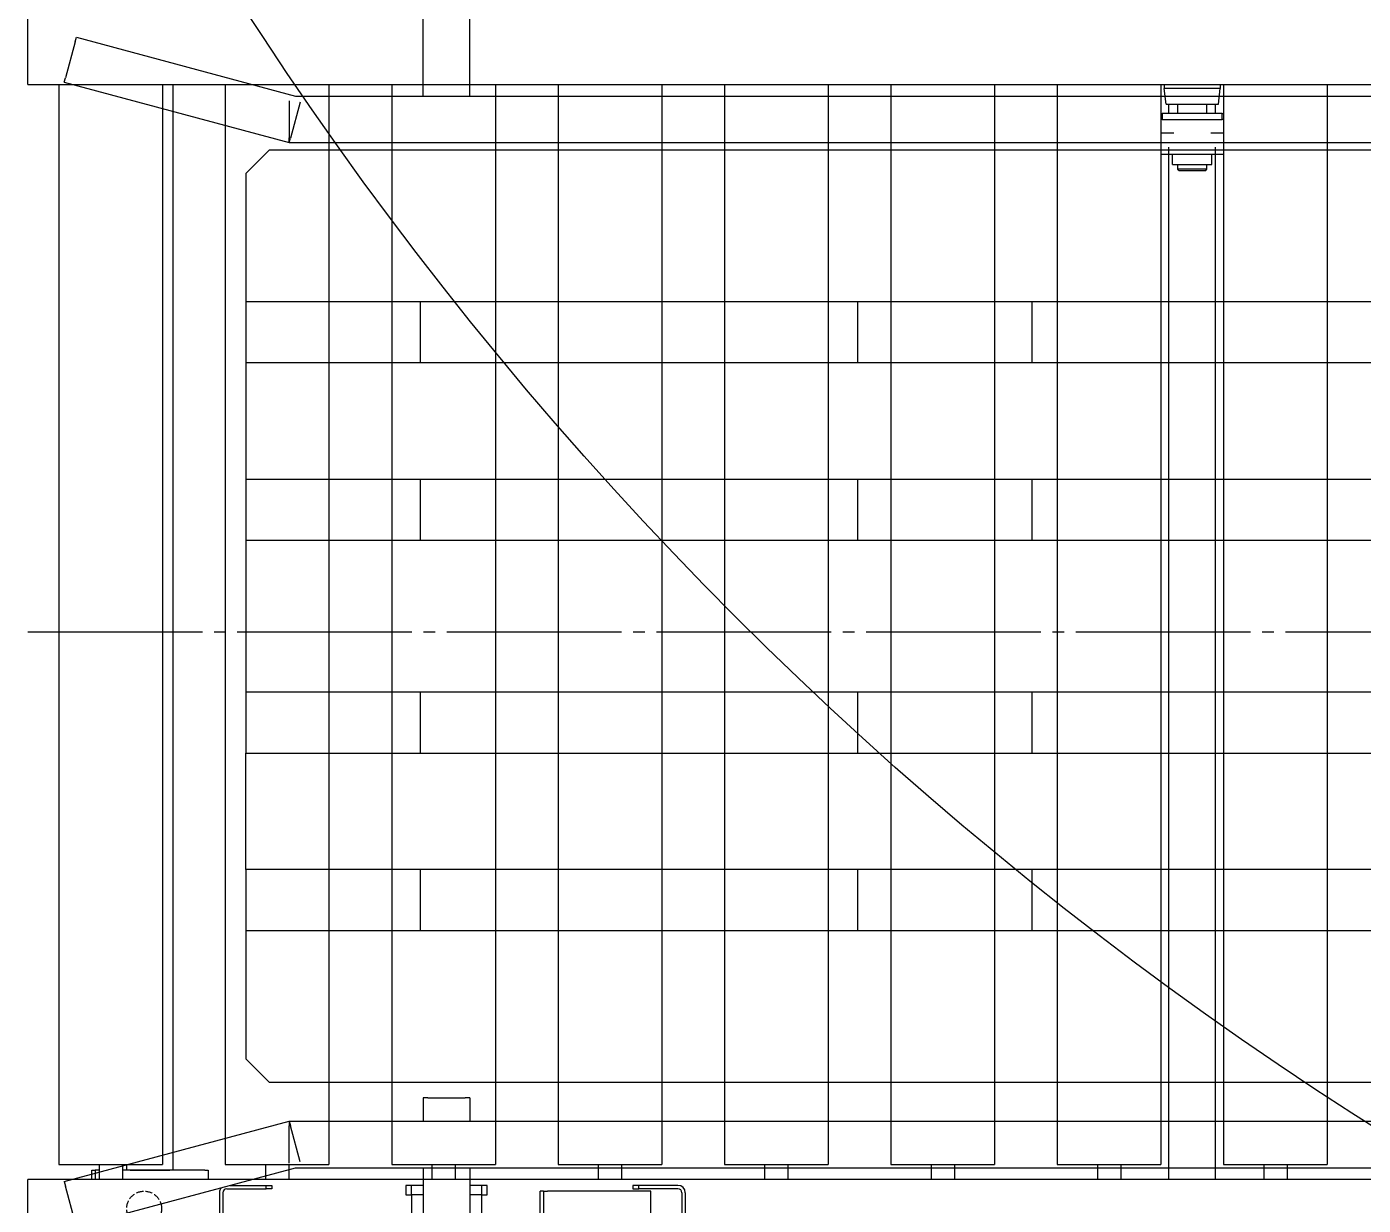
# Model space of a CAD drawing. Header units: millimetres. Extents: x -383313 to -161684, y -117025 to 99224.
# Drawn here: x -347336 to -346189, y -8464 to -7453 of the extents above; entities that cross this region are included whole.
import ezdxf

# ---------------------------------------------------------------- set-up
doc = ezdxf.new("R2010")
doc.units = ezdxf.units.MM
doc.header["$MEASUREMENT"] = 0
for name, pattern in [('DASHED', [0.75, 0.5, -0.25]), ('ESKD_shtrih', [4, 3, -1]), ('ESKD_shtrihpunktir', [18, 15, -1, 1, -1])]:
    doc.linetypes.add(name, pattern=pattern)
doc.layers.add('PV-3401', color=7, linetype='Continuous')
doc.layers.add('Робот', color=30, linetype='Continuous')

# ---------------------------------------------------------------- blocks, each defined once
blk = doc.blocks.new('паллета1')
at = {"color": 44}
for p, q in [((130, -600), (130, 600)), ((182.5, 600), (182.5, -600)), ((282.5, -600), (282.5, 600)), ((335, 600), (335, -600)), ((465, -600), (465, 600)), ((517.5, -600), (517.5, 600)), ((617.5, 600), (617.5, -600)), ((670, 600), (670, -600)), ((0, 580), (0, -580)), ((800, -580), (800, 580)), ((182.5, 75), (130, 75)), ((335, 75), (282.5, 75)), ((517.5, 75), (465, 75)), ((670, 75), (617.5, 75)), ((130, -75), (182.5, -75)), ((282.5, -75), (335, -75)), ((465, -75), (517.5, -75)), ((617.5, -75), (670, -75)), ((182.5, -450), (130, -450)), ((335, -450), (282.5, -450)), ((517.5, -450), (465, -450)), ((670, -450), (617.5, -450)), ((0, -580), (20, -600)), ((800, -580), (780, -600)), ((20, -600), (130, -600)), ((130, -600), (182.5, -600)), ((182.5, -600), (282.5, -600)), ((282.5, -600), (335, -600)), ((335, -600), (465, -600)), ((465, -600), (517.5, -600)), ((617.5, -600), (517.5, -600)), ((617.5, -600), (670, -600)), ((670, -600), (780, -600))]:
    blk.add_line(p, q, dxfattribs=at)
blk = doc.blocks.new('A$Cdbab0bab')
at = {"color": 3}
for p, q in [((1560, 520), (1560, 480)), ((2000, 520), (2000, 478)), ((1465, 515), (1465, 480)), ((1557, 480), (1557, 498.8)), ((1465, 480), (1553.7, 480)), ((1557, 480), (1553.7, 480)), ((1557, 480), (1560, 480)), ((2000, 478), (2000, 470)), ((0, 470), (1865, 470)), ((918.6, 457), (918.6, 470)), ((938.6, 457), (938.6, 470)), ((980, 470), (980, -416)), ((1020, 470), (1020, -416)), ((1061.4, 457), (1061.4, 470)), ((1081.4, 457), (1081.4, 470)), ((1204.3, 457), (1204.3, 470)), ((1224.3, 457), (1224.3, 470)), ((1347.2, 457), (1347.2, 470)), ((1367.2, 457), (1367.2, 470)), ((1490.1, 457), (1490.1, 470)), ((1510.1, 457), (1510.1, 470)), ((1632.9, 457), (1632.9, 470)), ((1652.9, 457), (1652.9, 470)), ((1775.8, 457), (1775.8, 470)), ((1795.8, 457), (1795.8, 470)), ((1845, 462), (1845, 470)), ((1848, 462), (1845, 462)), ((1848, 462), (1855, 462)), ((1848, 462), (1865, 462)), ((1865, 470), (2000, 470)), ((1865, 462), (1918.7, 462)), ((1875, 462), (1875, -470)), ((1912, 462), (1878, 462)), ((1915, 462), (1915, 457)), ((1918.7, 457), (1918.7, 470)), ((1938.7, 457), (1938.7, 470)), ((1938.7, 462), (1942, 462)), ((1942, 462), (1942, 470)), ((1945, 462), (1942, 462)), ((1945, 470), (1945, 462)), ((928.6, 457), (884.1, 457)), ((884.1, -470), (884.1, 457)), ((973.1, 457), (928.6, 457)), ((973.1, -470), (973.1, 457)), ((1071.4, 457), (1026.9, 457)), ((1026.9, -470), (1026.9, 457)), ((1115.9, 457), (1071.4, 457)), ((1115.9, -470), (1115.9, 457)), ((1214.3, 457), (1169.8, 457)), ((1169.8, -470), (1169.8, 457)), ((1258.8, 457), (1214.3, 457)), ((1258.8, -470), (1258.8, 457)), ((1357.2, 457), (1312.7, 457)), ((1312.7, -470), (1312.7, 457)), ((1401.7, 457), (1357.2, 457)), ((1401.7, -470), (1401.7, 457)), ((1500.1, 457), (1455.6, 457)), ((1455.6, 104), (1455.6, 457)), ((1544.6, 457), (1500.1, 457)), ((1544.6, 104), (1544.6, 457)), ((1642.9, 457), (1598.4, 457)), ((1598.4, -470), (1598.4, 457)), ((1687.4, 457), (1642.9, 457)), ((1687.4, -470), (1687.4, 457)), ((1785.8, 457), (1741.3, 457)), ((1741.3, -470), (1741.3, 457)), ((1830.3, 457), (1785.8, 457)), ((1830.3, -470), (1830.3, 457)), ((1928.7, 457), (1884.2, 457)), ((1884.2, -470), (1884.2, 457)), ((1973.2, 457), (1928.7, 457)), ((1973.2, -470), (1973.2, 457)), ((1455.6, -470), (1455.6, 104)), ((1544.6, -470), (1544.6, 104)), ((1016.9, -401.2), (983.1, -401.2)), ((983.1, -401.2), (983.1, -410)), ((988.5, -396.2), (987.5, -397.2)), ((987.5, -397.2), (1012.5, -397.2)), ((987.5, -397.2), (987.5, -401.2)), ((1011.5, -396.2), (988.5, -396.2)), ((1011.5, -396.2), (1012.5, -397.2)), ((1012.5, -397.2), (1012.5, -401.2)), ((1016.9, -401.2), (1016.9, -410)), ((1026.9, -410), (973.1, -410)), ((973.1, -428), (984.1, -428)), ((1015.9, -428), (1026.9, -428)), ((973.1, -440), (974.2, -440)), ((974.2, -445), (973.1, -445)), ((974.2, -440), (974.2, -445)), ((1025.8, -440), (974.2, -440)), ((974.2, -445), (1025.8, -445)), ((980, -445), (980, -453)), ((987.5, -445), (987.5, -453)), ((1012.5, -445), (1012.5, -453)), ((1020, -445), (1020, -453)), ((1025.8, -445), (1025.8, -440)), ((1025.8, -440), (1026.9, -440)), ((1026.9, -445), (1025.8, -445)), ((977.6, -453), (976, -466.6)), ((1022.4, -453), (977.6, -453)), ((1022.4, -453), (1024, -466.6)), ((2000, -470), (0, -470)), ((976, -466.6), (1024, -466.6)), ((976, -470), (976, -466.6)), ((1024, -470), (1024, -466.6)), ((2000, -470), (2000, -476.3)), ((2000, -476.3), (2000, -580))]:
    blk.add_line(p, q, dxfattribs=at)
at = {"color": 1, "linetype": 'ESKD_shtrihpunktir', "ltscale": 10}
blk.add_line((2000, 0), (0, 0), dxfattribs=at)
at = {"color": 94, "linetype": 'ESKD_shtrih', "ltscale": 2}
blk.add_circle((1900, 495), 15, dxfattribs=at)
blk = doc.blocks.new('Робот ABB IRB660_3.15 (сверху)')
at = {"layer": 'Робот'}
blk.add_circle((0, 0), 3150, dxfattribs=at)
blk = doc.blocks.new('*U205')
at = {"layer": 'PV-3401'}
for p, q in [((13830.6, -4252.2), (13830.6, -4116.7)), ((13870.6, -4252.2), (13870.6, -4116.7)), ((13531.8, -4205.7), (13523.5, -4236.6)), ((13531.8, -4205.7), (13532.8, -4201.8)), ((13532.8, -4201.8), (13720.9, -4252.2)), ((13522.4, -4240.4), (13523.5, -4236.6)), ((13522.4, -4240.4), (13715.6, -4292.2)), ((13715.6, -4256.2), (13715.6, -4288.2)), ((13724.9, -4257.4), (13716.7, -4288.3)), ((13720.9, -4252.2), (15260.4, -4252.2)), ((13715.6, -4292.2), (13715.6, -4288.2)), ((13715.6, -4292.2), (13716.7, -4288.3)), ((13715.6, -4292.2), (15265.6, -4292.2)), ((13834.6, -5112.2), (13830.6, -5112.2)), ((13830.6, -5112.2), (13830.6, -5132.2)), ((13834.6, -5112.2), (13866.6, -5112.2)), ((13870.6, -5112.2), (13866.6, -5112.2)), ((13870.6, -5112.2), (13870.6, -5132.2)), ((13522.4, -5184), (13715.6, -5132.2)), ((13715.6, -5132.2), (15265.6, -5132.2)), ((13715.6, -5132.2), (13715.6, -5136.2)), ((13715.6, -5132.2), (13716.7, -5136.1)), ((13715.6, -5168.2), (13715.6, -5136.2)), ((13724.9, -5167), (13716.7, -5136.1)), ((13532.8, -5222.6), (13720.9, -5172.2)), ((13720.9, -5172.2), (15260.4, -5172.2)), ((13830.6, -5172.2), (13830.6, -5247.7)), ((13870.6, -5172.2), (13870.6, -5247.7)), ((13522.4, -5184), (13523.5, -5187.8)), ((13664.9, -5187.2), (13695.6, -5187.2)), ((13695.6, -5187.2), (13700.6, -5187.2)), ((13695.6, -5190.2), (13695.6, -5187.2)), ((13700.6, -5187.2), (13700.6, -5190.2)), ((13820.6, -5187.2), (13815.6, -5187.2)), ((13815.6, -5187.2), (13815.6, -5195.2)), ((13830.6, -5187.2), (13820.6, -5187.2)), ((13820.6, -5195.2), (13820.6, -5187.2)), ((13880.6, -5187.2), (13870.6, -5187.2)), ((13885.6, -5187.2), (13880.6, -5187.2)), ((13880.6, -5187.2), (13880.6, -5195.2)), ((13885.6, -5195.2), (13885.6, -5187.2)), ((14010.6, -5187.2), (14010.6, -5190.2)), ((14015.6, -5187.2), (14010.6, -5187.2)), ((14015.6, -5190.2), (14015.6, -5187.2)), ((14049.3, -5187.2), (14015.6, -5187.2)), ((13531.8, -5218.7), (13523.5, -5187.8)), ((13655.6, -5193.5), (13655.6, -5340.9)), ((13658.6, -5193.5), (13658.6, -5340.9)), ((13661.9, -5190.2), (13695.6, -5190.2)), ((13700.6, -5190.2), (13695.6, -5190.2)), ((13815.6, -5195.2), (13820.6, -5195.2)), ((13820.6, -5195.2), (13820.6, -5247.7)), ((13830.6, -5195.2), (13820.6, -5195.2)), ((13880.6, -5195.2), (13870.6, -5195.2)), ((13880.6, -5195.2), (13880.6, -5247.7)), ((13880.6, -5195.2), (13885.6, -5195.2)), ((14010.6, -5190.2), (14015.6, -5190.2)), ((14049.3, -5190.2), (14015.6, -5190.2)), ((14052.6, -5193.5), (14052.6, -5340.9)), ((14055.6, -5193.5), (14055.6, -5340.9))]:
    blk.add_line(p, q, dxfattribs=at)
for centre, radius, start, end in [((14049.3, -5193.5), 6.3, 0, 90), ((13661.9, -5193.5), 6.3, 137.5118, 180), ((13661.9, -5193.5), 3.3, 90, 180), ((14049.3, -5193.5), 3.3, 0, 90)]:
    blk.add_arc(centre, radius, start, end, dxfattribs=at)

msp = doc.modelspace()

# ---------------------------------------------------------------- block references
at = {"linetype": 'DASHED', "rotation": 180}
msp.add_blockref('A$Cdbab0bab', (-345335.51332, -7972.09281), dxfattribs=at)
at = {"color": 2, "rotation": 270}
msp.add_blockref('паллета1', (-346548.07318, -7558.57545), dxfattribs=at)
at = {"layer": 'PV-3401'}
msp.add_blockref('*U205', (-360826.44461, -3259.90467), dxfattribs=at)
at = {"layer": 'Робот', "rotation": 180}
msp.add_blockref('Робот ABB IRB660_3.15 (сверху)', (-344500.63713, -5731.42318), dxfattribs=at)

doc.saveas('drawing.dxf')
